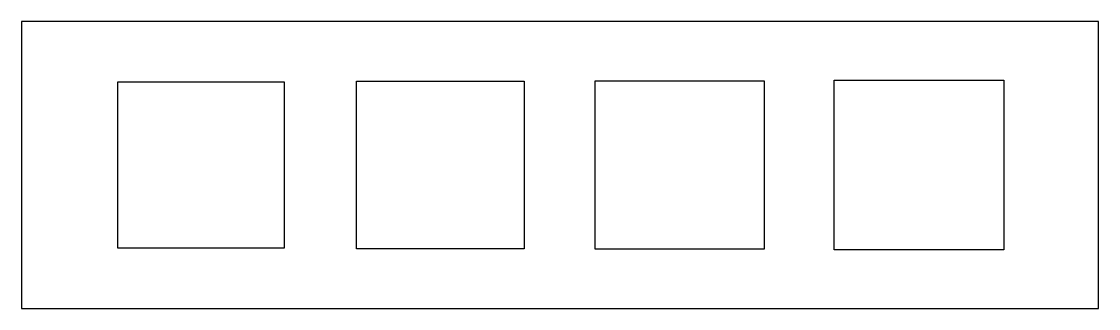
# Model space of a CAD drawing. Header units: metres. Extents: x -45 to 45, y -12 to 12.
import ezdxf

# ---------------------------------------------------------------- set-up
doc = ezdxf.new("R2010")
doc.units = ezdxf.units.M

msp = doc.modelspace()

# ---------------------------------------------------------------- linework, layer by layer
for p, q in [((45, 12), (-45, 12)), ((-45, 12), (-45, -12)), ((45, -12), (45, 12)), ((-36.95, -6.95), (-36.95, 6.95)), ((-36.95, 6.95), (-23.05, 6.95)), ((-23.05, 6.95), (-23.05, -6.95)), ((-17, -7), (-17, 7)), ((-17, 7), (-3, 7)), ((-3, 7), (-3, -7)), ((2.95, -7.04999), (2.95, 7.04999)), ((2.95, 7.04999), (17.05, 7.04999)), ((17.05, 7.04999), (17.05, -7.04999)), ((22.9, -7.09999), (22.9, 7.09999)), ((22.9, 7.09999), (37.1, 7.09999)), ((37.1, 7.09999), (37.1, -7.09999)), ((-23.05, -6.95), (-36.95, -6.95)), ((-3, -7), (-17, -7)), ((17.05, -7.04999), (2.95, -7.04999)), ((37.1, -7.09999), (22.9, -7.09999)), ((-45, -12), (45, -12))]:
    msp.add_line(p, q)

doc.saveas('drawing.dxf')
